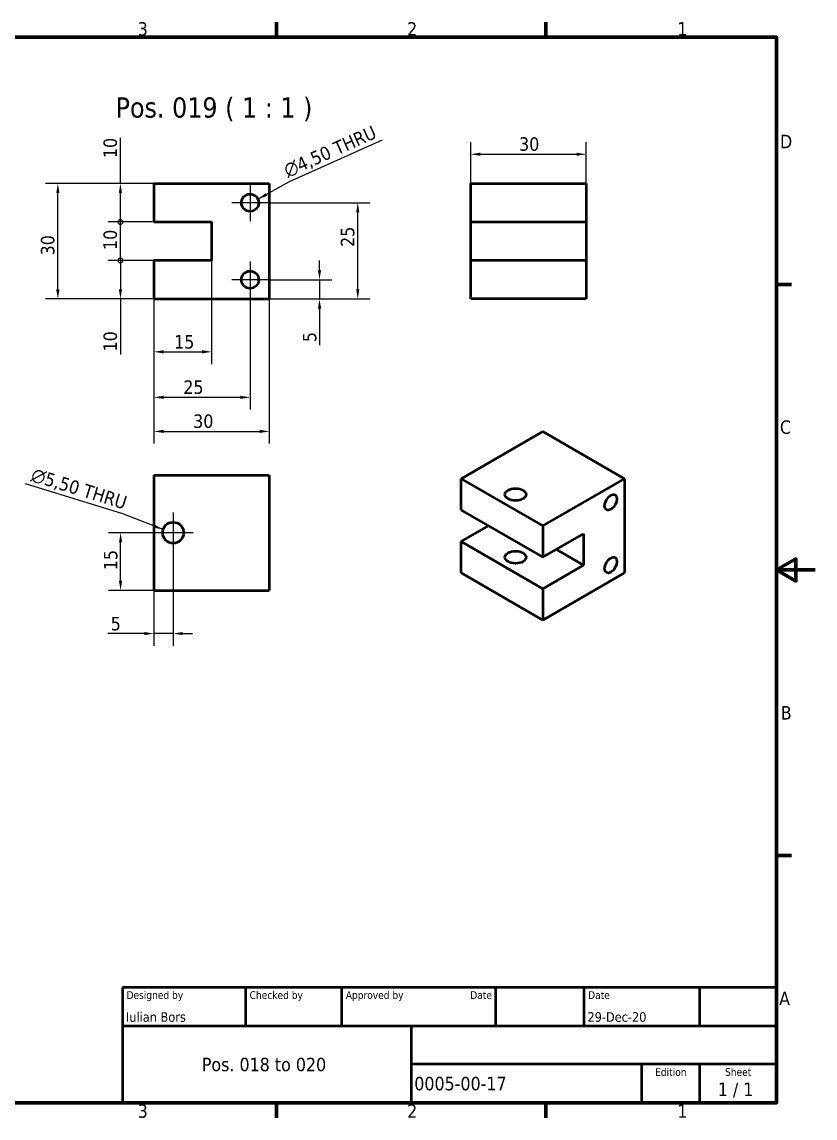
# Model space of a CAD drawing. Header units: millimetres. Extents: x 0 to 420, y 0 to 297.
# Drawn here: x 213.8 to 420, y 6 to 291 of the extents above; entities that cross this region are included whole.
import ezdxf
from ezdxf.enums import TextEntityAlignment as Align

# ---------------------------------------------------------------- set-up
doc = ezdxf.new("R2010")
doc.units = ezdxf.units.MM
for name, color, linetype, lineweight in [('Border (ISO)', 7, 'Continuous', 70), ('Center Mark (ISO)', 7, 'Continuous', 25), ('Dimension (ISO)', 7, 'Continuous', 25), ('Symbol (ISO)', 7, 'Continuous', 25), ('Title (ISO)', 7, 'Continuous', 50), ('Visible (ISO)', 7, 'Continuous', 50)]:
    doc.layers.add(name, color=color, linetype=linetype, lineweight=lineweight)
doc.styles.add('Label Text (ISO)', font='tahoma.ttf')
doc.styles.add('Note Text (ISO)', font='tahoma.ttf')
doc.styles.add('Text Style39', font='tahoma.ttf')
doc.styles.add('Text Style41', font='tahoma.ttf')
doc.dimstyles.new('Default (ISO)', dxfattribs={"dimtxt": 3.5, "dimasz": 2.5, "dimexe": 3.175, "dimexo": 0, "dimgap": 0.762, "dimtad": 1, "dimrnd": 1e-08, "dimzin": 0, "dimtxsty": 'Note Text (ISO)', "dimcen": 0.09, "dimdle": 10, "dimclrd": 256, "dimclre": 256, "dimclrt": 256, "dimazin": 0, "dimtfac": 1.001486, "dimtmove": 0, "dimatfit": 3, "dimfxl": 1, "dimtolj": 1, "dimtzin": 0, "dimlwd": -1, "dimlwe": -1, "dimarcsym": 0})
doc.dimstyles.new('Default (ISO)$7', dxfattribs={"dimtxt": 3.5, "dimasz": 2.5, "dimexe": 3.175, "dimexo": 0, "dimgap": 0.762, "dimtad": 1, "dimrnd": 1e-08, "dimzin": 0, "dimtxsty": 'Note Text (ISO)', "dimcen": 0.09, "dimdle": 10, "dimclrd": 256, "dimclre": 256, "dimclrt": 256, "dimazin": 0, "dimtfac": 1.001486, "dimtmove": 0, "dimatfit": 3, "dimfxl": 1, "dimtolj": 1, "dimtzin": 0, "dimlwd": -1, "dimlwe": -1, "dimarcsym": 0})

# ---------------------------------------------------------------- blocks, each defined once
blk = doc.blocks.new('Borders Default Border')
at = {"layer": 'Border (ISO)'}
for p, q in [((280, 287), (280, 290.9)), ((350, 287), (350, 290.9)), ((410, 222.75), (413.9, 222.75)), ((410, 74.25), (413.9, 74.25)), ((280, 10), (280, 6.1)), ((350, 10), (350, 6.1))]:
    blk.add_line(p, q, dxfattribs=at)
at = {"layer": 'Border (ISO)', "flags": 128}
for points in [[(10, 10), (10, 287), (410, 287), (410, 10), (10, 10)], [(420, 148.5), (410, 148.5), (415, 151.39), (415, 145.61), (410, 148.5)]]:
    blk.add_lwpolyline(points, dxfattribs=at)
at = {"layer": 'Border (ISO)', "char_height": 3.5, "attachment_point": 7, "style": 'Note Text (ISO)'}
for s, insert in [('3', (243.91, 287.33)), ('2', (313.94, 287.4)), ('1', (384.21, 287.4)), ('D', (410.87, 258.13)), ('C', (410.86, 183.81)), ('B', (411.08, 109.63)), ('A', (410.66, 35.38)), ('3', (243.91, 6.03)), ('2', (313.94, 6.1)), ('1', (384.21, 6.1))]:
    blk.add_mtext(s, dxfattribs=dict(at, insert=insert))
blk = doc.blocks.new('Title Blocks ISO')
at = {"layer": 'Title (ISO)'}
for p, q in [((270.07, 130), (100.07, 130)), ((100.07, 130), (100.07, 100)), ((132.07, 120), (132.07, 130)), ((157.07, 120), (157.07, 130)), ((197.07, 120), (197.07, 130)), ((220.07, 120), (220.07, 130)), ((250.07, 120), (250.07, 130)), ((270.07, 100), (270.07, 130)), ((100.07, 120), (270.07, 120)), ((175.07, 120), (175.07, 100)), ((270.07, 110), (175.07, 110)), ((235.07, 100), (235.07, 110)), ((250.07, 100), (250.07, 110)), ((100.07, 100), (270.07, 100))]:
    blk.add_line(p, q, dxfattribs=at)
at = {"layer": 'Title (ISO)', "style": 'Text Style41'}
for s, p in [('Designed by', (101.07, 129)), ('Checked by', (133.07, 129)), ('Approved by', (158.07, 129)), ('Date', (221.07, 129))]:
    blk.add_text(s, height=2, dxfattribs=at).set_placement(p, align=Align.TOP_LEFT)
blk.add_text('Date', height=2, dxfattribs=at).set_placement((196.07, 129), align=Align.TOP_RIGHT)
for s, p in [('Edition', (242.57, 109)), ('Sheet', (260.07, 109))]:
    blk.add_text(s, height=2, dxfattribs=at).set_placement(p, align=Align.TOP_CENTER)
at = {"layer": 'Title (ISO)', "style": 'Note Text (ISO)'}
blk.add_text('1 / 1 ', height=3.5, dxfattribs=at).set_placement((260.07, 103.5), align=Align.MIDDLE_CENTER)
at = {"layer": 'Title (ISO)'}
for tag, p, height, style in [('AUTHOR_001', (100.92, 121.05), 2.5, 'Text Style39'), ('CREATION_DATE_001', (220.89, 121.05), 2.5, 'Text Style39'), ('COMPANY_001', (120.65, 108.21), 3.5, 'Note Text (ISO)'), ('PART_NUMBER_001', (175.88, 103.25), 3.5, 'Note Text (ISO)')]:
    blk.add_attdef(tag, p, '', height=height, dxfattribs=dict(at, style=style))
at = {"layer": 'Title (ISO)', "style": 'Text Style39'}
for tag, p in [('CHECKED_BY', (133.07, 121)), ('ENG_APPROVED_BY', (158.07, 121))]:
    blk.add_attdef(tag, text='', height=2.5, dxfattribs=at).set_placement(p, align=Align.BOTTOM_LEFT)
blk.add_attdef('ENG_APPROVAL_DATE', text='', height=2.5, dxfattribs=at).set_placement((196.07, 121), align=Align.BOTTOM_RIGHT)
at = {"layer": 'Title (ISO)', "style": 'Note Text (ISO)'}
for tag, p in [('TITLE', (222.57, 115)), ('REVISION_NUMBER', (242.57, 103.5))]:
    blk.add_attdef(tag, text='', height=3.5, dxfattribs=at).set_placement(p, align=Align.MIDDLE_CENTER)
blk = doc.blocks.new('*D23')
at = {"layer": 'Defpoints', "color": 0, "transparency": 16777216}
for p in [(223.15, 248.96), (248.12, 248.96), (248.12, 218.96)]:
    blk.add_point(p, dxfattribs=at)
at = {"layer": 'Dimension (ISO)', "transparency": 16777216}
for p, q in [((248.12, 248.96), (219.97, 248.96)), ((223.15, 221.46), (223.15, 246.46)), ((248.12, 218.96), (219.97, 218.96))]:
    blk.add_line(p, q, dxfattribs=at)
for points in [[(222.73, 246.46), (223.57, 246.46), (223.15, 248.96)], [(222.73, 221.46), (223.57, 221.46), (223.15, 218.96)]]:
    blk.add_solid(points, dxfattribs=at)
at = {"layer": 'Dimension (ISO)', "transparency": 16777216, "insert": (218.74, 230.28), "char_height": 3.5, "attachment_point": 1, "rotation": 90, "style": 'Note Text (ISO)'}
blk.add_mtext('\\A1;30', dxfattribs=at)
blk = doc.blocks.new('_DotSmall')
at = {"color": 0, "linetype": 'ByBlock', "const_width": 0.5}
blk.add_lwpolyline([(-0.0625, 0, 1), (0.0625, 0, 1)], format="xyb", close=True, dxfattribs=at)
blk = doc.blocks.new('*D24')
at = {"layer": 'Defpoints', "color": 0, "transparency": 16777216}
for p in [(239.41, 228.96), (248.12, 228.96), (248.12, 218.96)]:
    blk.add_point(p, dxfattribs=at)
at = {"layer": 'Dimension (ISO)', "transparency": 16777216}
for p, q in [((248.12, 228.96), (236.24, 228.96)), ((239.41, 228.96), (239.41, 221.46)), ((248.12, 218.96), (236.24, 218.96)), ((239.41, 218.96), (239.41, 204.53))]:
    blk.add_line(p, q, dxfattribs=at)
blk.add_solid([(239, 221.46), (239.83, 221.46), (239.41, 218.96)], dxfattribs=at)
at = {"layer": 'Dimension (ISO)', "transparency": 16777216, "xscale": 2.5, "yscale": 2.5, "zscale": 2.5, "rotation": 90}
blk.add_blockref('_DotSmall', (239.41, 228.96), dxfattribs=at)
at = {"layer": 'Dimension (ISO)', "transparency": 16777216, "insert": (235.01, 205.3), "char_height": 3.5, "attachment_point": 1, "rotation": 90, "style": 'Note Text (ISO)'}
blk.add_mtext('\\A1;10', dxfattribs=at)
blk = doc.blocks.new('*D25')
at = {"layer": 'Defpoints', "color": 0, "transparency": 16777216}
for p in [(239.41, 238.96), (248.12, 238.96), (248.12, 228.96)]:
    blk.add_point(p, dxfattribs=at)
at = {"layer": 'Dimension (ISO)', "transparency": 16777216}
for p, q in [((248.12, 238.96), (236.24, 238.96)), ((239.41, 228.96), (239.41, 238.96)), ((248.12, 228.96), (236.24, 228.96))]:
    blk.add_line(p, q, dxfattribs=at)
at = {"layer": 'Dimension (ISO)', "transparency": 16777216, "xscale": 2.5, "yscale": 2.5, "zscale": 2.5}
for p, rotation in [((239.41, 238.96), 90), ((239.41, 228.96), 270)]:
    blk.add_blockref('_DotSmall', p, dxfattribs=dict(at, rotation=rotation))
at = {"layer": 'Dimension (ISO)', "transparency": 16777216, "insert": (235.01, 231.69), "char_height": 3.5, "attachment_point": 1, "rotation": 90, "style": 'Note Text (ISO)'}
blk.add_mtext('\\A1;10', dxfattribs=at)
blk = doc.blocks.new('*D26')
at = {"layer": 'Defpoints', "color": 0, "transparency": 16777216}
for p in [(239.41, 248.96), (248.12, 248.96), (248.12, 238.96)]:
    blk.add_point(p, dxfattribs=at)
at = {"layer": 'Dimension (ISO)', "transparency": 16777216}
for p, q in [((239.41, 248.96), (239.41, 260.87)), ((248.12, 248.96), (236.24, 248.96)), ((239.41, 238.96), (239.41, 246.46)), ((248.12, 238.96), (236.24, 238.96))]:
    blk.add_line(p, q, dxfattribs=at)
blk.add_solid([(239, 246.46), (239.83, 246.46), (239.41, 248.96)], dxfattribs=at)
at = {"layer": 'Dimension (ISO)', "transparency": 16777216, "xscale": 2.5, "yscale": 2.5, "zscale": 2.5, "rotation": 270}
blk.add_blockref('_DotSmall', (239.41, 238.96), dxfattribs=at)
at = {"layer": 'Dimension (ISO)', "transparency": 16777216, "insert": (235.01, 255.58), "char_height": 3.5, "attachment_point": 1, "rotation": 90, "style": 'Note Text (ISO)'}
blk.add_mtext('\\A1;10', dxfattribs=at)
blk = doc.blocks.new('*D27')
at = {"layer": 'Defpoints', "color": 0, "transparency": 16777216}
for p in [(277.87, 223.96), (291.17, 223.96), (278.12, 218.96)]:
    blk.add_point(p, dxfattribs=at)
at = {"layer": 'Dimension (ISO)', "transparency": 16777216}
for p, q in [((291.17, 226.46), (291.17, 228.96)), ((277.87, 223.96), (294.35, 223.96)), ((291.17, 223.96), (291.17, 218.96)), ((278.12, 218.96), (294.35, 218.96)), ((291.17, 216.46), (291.17, 206.96))]:
    blk.add_line(p, q, dxfattribs=at)
for points in [[(290.75, 226.46), (291.59, 226.46), (291.17, 223.96)], [(290.75, 216.46), (291.59, 216.46), (291.17, 218.96)]]:
    blk.add_solid(points, dxfattribs=at)
at = {"layer": 'Dimension (ISO)', "transparency": 16777216, "insert": (286.84, 207.73), "char_height": 3.5, "attachment_point": 1, "rotation": 90, "style": 'Note Text (ISO)'}
blk.add_mtext('\\A1;5', dxfattribs=at)
blk = doc.blocks.new('*D28')
at = {"layer": 'Defpoints', "color": 0, "transparency": 16777216}
for p in [(277.87, 243.96), (301.12, 243.96), (278.12, 218.96)]:
    blk.add_point(p, dxfattribs=at)
at = {"layer": 'Dimension (ISO)', "transparency": 16777216}
for p, q in [((277.87, 243.96), (304.29, 243.96)), ((301.12, 221.46), (301.12, 241.46)), ((278.12, 218.96), (304.29, 218.96))]:
    blk.add_line(p, q, dxfattribs=at)
for points in [[(300.7, 241.46), (301.53, 241.46), (301.12, 243.96)], [(300.7, 221.46), (301.53, 221.46), (301.12, 218.96)]]:
    blk.add_solid(points, dxfattribs=at)
at = {"layer": 'Dimension (ISO)', "transparency": 16777216, "insert": (296.71, 232.49), "char_height": 3.5, "attachment_point": 1, "rotation": 90, "style": 'Note Text (ISO)'}
blk.add_mtext('\\A1;25', dxfattribs=at)
blk = doc.blocks.new('*D29')
at = {"layer": 'Defpoints', "color": 0, "transparency": 16777216}
for p in [(360.48, 256.56), (330.48, 248.96), (360.48, 248.96)]:
    blk.add_point(p, dxfattribs=at)
at = {"layer": 'Dimension (ISO)', "transparency": 16777216}
for p, q in [((330.48, 248.96), (330.48, 259.74)), ((360.48, 248.96), (360.48, 259.74)), ((332.98, 256.56), (357.98, 256.56))]:
    blk.add_line(p, q, dxfattribs=at)
for points in [[(332.98, 256.98), (332.98, 256.15), (330.48, 256.56)], [(357.98, 256.98), (357.98, 256.15), (360.48, 256.56)]]:
    blk.add_solid(points, dxfattribs=at)
at = {"layer": 'Dimension (ISO)', "transparency": 16777216, "insert": (343.06, 260.97), "char_height": 3.5, "attachment_point": 1, "style": 'Note Text (ISO)'}
blk.add_mtext('\\A1;30', dxfattribs=at)
blk = doc.blocks.new('*D30')
at = {"layer": 'Defpoints', "color": 0, "transparency": 16777216}
for p in [(239.46, 158.19), (248.12, 158.19), (248.12, 143.19)]:
    blk.add_point(p, dxfattribs=at)
at = {"layer": 'Dimension (ISO)', "transparency": 16777216}
for p, q in [((248.12, 158.19), (236.29, 158.19)), ((239.46, 145.69), (239.46, 155.69)), ((248.12, 143.19), (236.29, 143.19))]:
    blk.add_line(p, q, dxfattribs=at)
for points in [[(239.04, 155.69), (239.88, 155.69), (239.46, 158.19)], [(239.04, 145.69), (239.88, 145.69), (239.46, 143.19)]]:
    blk.add_solid(points, dxfattribs=at)
at = {"layer": 'Dimension (ISO)', "transparency": 16777216, "insert": (235.11, 148.45), "char_height": 3.5, "attachment_point": 1, "rotation": 90, "style": 'Note Text (ISO)'}
blk.add_mtext('\\A1;15', dxfattribs=at)
blk = doc.blocks.new('*D31')
at = {"layer": 'Defpoints', "color": 0, "transparency": 16777216}
for p in [(253.12, 152.94), (248.12, 143.19), (253.12, 131.97)]:
    blk.add_point(p, dxfattribs=at)
at = {"layer": 'Dimension (ISO)', "transparency": 16777216}
for p, q in [((253.12, 152.94), (253.12, 128.79)), ((248.12, 143.19), (248.12, 128.79)), ((245.62, 131.97), (236.12, 131.97)), ((253.12, 131.97), (248.12, 131.97)), ((255.62, 131.97), (258.12, 131.97))]:
    blk.add_line(p, q, dxfattribs=at)
for points in [[(245.62, 132.38), (245.62, 131.55), (248.12, 131.97)], [(255.62, 132.38), (255.62, 131.55), (253.12, 131.97)]]:
    blk.add_solid(points, dxfattribs=at)
at = {"layer": 'Dimension (ISO)', "transparency": 16777216, "insert": (236.89, 136.3), "char_height": 3.5, "attachment_point": 1, "style": 'Note Text (ISO)'}
blk.add_mtext('\\A1;5', dxfattribs=at)
blk = doc.blocks.new('*D32')
at = {"layer": 'Defpoints', "color": 0, "transparency": 16777216}
for p in [(263.12, 228.96), (248.12, 218.96), (263.12, 205.21)]:
    blk.add_point(p, dxfattribs=at)
at = {"layer": 'Dimension (ISO)', "transparency": 16777216}
for p, q in [((263.12, 228.96), (263.12, 202.03)), ((248.12, 218.96), (248.12, 202.03)), ((250.62, 205.21), (260.62, 205.21))]:
    blk.add_line(p, q, dxfattribs=at)
for points in [[(250.62, 205.62), (250.62, 204.79), (248.12, 205.21)], [(260.62, 205.62), (260.62, 204.79), (263.12, 205.21)]]:
    blk.add_solid(points, dxfattribs=at)
at = {"layer": 'Dimension (ISO)', "transparency": 16777216, "insert": (253.38, 209.55), "char_height": 3.5, "attachment_point": 1, "style": 'Note Text (ISO)'}
blk.add_mtext('\\A1;15', dxfattribs=at)
blk = doc.blocks.new('*D33')
at = {"layer": 'Defpoints', "color": 0, "transparency": 16777216}
for p in [(248.12, 218.96), (273.12, 219.21), (273.12, 193.38)]:
    blk.add_point(p, dxfattribs=at)
at = {"layer": 'Dimension (ISO)', "transparency": 16777216}
for p, q in [((248.12, 218.96), (248.12, 190.2)), ((273.12, 219.21), (273.12, 190.2)), ((250.62, 193.38), (270.62, 193.38))]:
    blk.add_line(p, q, dxfattribs=at)
for points in [[(250.62, 193.79), (250.62, 192.96), (248.12, 193.38)], [(270.62, 193.79), (270.62, 192.96), (273.12, 193.38)]]:
    blk.add_solid(points, dxfattribs=at)
at = {"layer": 'Dimension (ISO)', "transparency": 16777216, "insert": (255.77, 197.78), "char_height": 3.5, "attachment_point": 1, "style": 'Note Text (ISO)'}
blk.add_mtext('\\A1;25', dxfattribs=at)
blk = doc.blocks.new('*D34')
at = {"layer": 'Defpoints', "color": 0, "transparency": 16777216}
for p in [(248.12, 218.96), (278.12, 218.96), (278.12, 184.52)]:
    blk.add_point(p, dxfattribs=at)
at = {"layer": 'Dimension (ISO)', "transparency": 16777216}
for p, q in [((248.12, 218.96), (248.12, 181.35)), ((278.12, 218.96), (278.12, 181.35)), ((250.62, 184.52), (275.62, 184.52))]:
    blk.add_line(p, q, dxfattribs=at)
for points in [[(250.62, 184.94), (250.62, 184.11), (248.12, 184.52)], [(275.62, 184.94), (275.62, 184.11), (278.12, 184.52)]]:
    blk.add_solid(points, dxfattribs=at)
at = {"layer": 'Dimension (ISO)', "transparency": 16777216, "insert": (258.34, 188.93), "char_height": 3.5, "attachment_point": 1, "style": 'Note Text (ISO)'}
blk.add_mtext('\\A1;30', dxfattribs=at)

msp = doc.modelspace()

# ---------------------------------------------------------------- linework, layer by layer
at = {"layer": 'Center Mark (ISO)', "linetype": 'Continuous'}
for p, q in [((273.117, 248.707), (273.117, 239.207)), ((277.867, 243.957), (268.367, 243.957)), ((273.117, 228.707), (273.117, 219.207)), ((277.867, 223.957), (268.367, 223.957)), ((253.117, 163.437), (253.117, 152.937)), ((258.367, 158.187), (247.867, 158.187))]:
    msp.add_line(p, q, dxfattribs=at)
at = {"layer": 'Visible (ISO)'}
for p, q in [((248.117, 248.957), (248.117, 238.957)), ((248.117, 248.957), (278.117, 248.957)), ((278.117, 248.957), (278.117, 218.957)), ((330.475, 248.957), (360.475, 248.957)), ((330.475, 238.957), (330.475, 248.957)), ((360.475, 248.957), (360.475, 238.957)), ((248.117, 238.957), (263.117, 238.957)), ((263.117, 238.957), (263.117, 228.957)), ((330.475, 238.957), (360.475, 238.957)), ((330.475, 228.957), (330.475, 238.957)), ((360.475, 238.957), (360.475, 228.957)), ((263.117, 228.957), (248.117, 228.957)), ((248.117, 228.957), (248.117, 218.957)), ((360.475, 228.957), (330.475, 228.957)), ((330.475, 218.957), (330.475, 228.957)), ((360.475, 228.957), (360.475, 218.957)), ((248.117, 218.957), (278.117, 218.957)), ((360.475, 218.957), (330.475, 218.957)), ((327.993, 172.215), (349.206, 184.463)), ((349.206, 184.463), (370.419, 172.215)), ((248.117, 173.187), (248.117, 143.187)), ((248.117, 173.187), (278.117, 173.187)), ((278.117, 173.187), (278.117, 143.187)), ((327.993, 172.215), (349.206, 159.968)), ((327.993, 164.05), (327.993, 172.215)), ((349.206, 159.968), (370.419, 172.215)), ((370.419, 172.215), (370.419, 147.72)), ((327.993, 164.05), (349.206, 151.803)), ((327.993, 155.885), (335.064, 159.968)), ((349.206, 159.968), (349.206, 151.803)), ((349.206, 151.803), (359.812, 157.927)), ((359.812, 157.927), (359.812, 149.762)), ((349.206, 143.638), (327.993, 155.885)), ((327.993, 147.72), (327.993, 155.885)), ((359.812, 149.762), (352.741, 153.844)), ((359.812, 149.762), (349.206, 143.638)), ((349.206, 135.473), (327.993, 147.72)), ((349.206, 135.473), (370.419, 147.72)), ((248.117, 143.187), (278.117, 143.187)), ((349.206, 143.638), (349.206, 135.473))]:
    msp.add_line(p, q, dxfattribs=at)
for centre, radius in [((273.117, 243.957), 2.25), ((273.117, 223.957), 2.25), ((253.117, 158.187), 2.75)]:
    msp.add_circle(centre, radius, dxfattribs=at)
for centre, major_axis in [((342.135, 168.133), (-2.75, 0)), ((366.884, 166.092), (-1.125, -1.949)), ((342.135, 151.803), (-2.75, 0)), ((366.884, 149.762), (-1.125, -1.949))]:
    msp.add_ellipse(centre, major_axis=major_axis, ratio=0.5773503, dxfattribs=at)

# ---------------------------------------------------------------- block references
msp.add_blockref('Borders Default Border', (0, 0))
msp.add_blockref('Title Blocks ISO', (139.929, -90)).add_auto_attribs({'PART_NUMBER_001': '0005-00-17', 'COMPANY_001': 'Pos. 018 to 020', 'AUTHOR_001': 'Iulian Bors', 'CREATION_DATE_001': '29-Dec-20'})

# ---------------------------------------------------------------- texts
at = {"layer": 'Symbol (ISO)', "insert": (238.161, 265.146), "char_height": 5.25, "attachment_point": 7, "style": 'Label Text (ISO)'}
msp.add_mtext('Pos. 019 ( 1 : 1 )', dxfattribs=at)
at = {"layer": 'Symbol (ISO)', "char_height": 3.5, "width": 27.23695, "line_spacing_factor": 0.6125, "style": 'Note Text (ISO)'}
for s, insert, attachment_point, rotation in [('\\fAIGDT|b0|i0;\\H3.5000;n\\fTahoma|b0|i0;\\H3.5000;4,50 THRU', (283.112, 250.012), 7, 24.0224), ('\\fAIGDT|b0|i0;\\H3.5000;n\\fTahoma|b0|i0;\\H3.5000;5,50 THRU', (240.249, 163.68), 9, 342.87849)]:
    msp.add_mtext(s, dxfattribs=dict(at, insert=insert, attachment_point=attachment_point, rotation=rotation))

# ---------------------------------------------------------------- dimensions: what is measured, and where the dimension line sits
at = {"layer": 'Dimension (ISO)'}
for base, p1, p2, angle, override, picture, middle in [((239.412, 248.957), (248.117, 238.957), (248.117, 248.957), 90, {"dimgap": 0.762, "dimdec": 0, "dimblk1": 'DotSmall', "dimsah": 1, "dimdle": 0, "dimtol": 0, "dimlim": 0, "dimtp": 0, "dimtm": 0, "dimtdec": 2, "dimtofl": 0, "dimatfit": 2}, '*D26', (239.412, 257.841)), ((360.475, 256.563), (330.475, 248.957), (360.475, 248.957), 180, {"dimgap": 0.762, "dimdec": 0, "dimtol": 0, "dimlim": 0, "dimtp": 0, "dimtm": 0, "dimtdec": 2, "dimtofl": 0, "dimatfit": 1}, '*D29', (345.475, 256.563)), ((223.15, 248.957), (248.117, 218.957), (248.117, 248.957), 270, {"dimgap": 0.762, "dimdec": 0, "dimtol": 0, "dimlim": 0, "dimtp": 0, "dimtm": 0, "dimtdec": 2, "dimtofl": 0, "dimatfit": 1}, '*D23', (223.15, 232.694)), ((301.117, 243.957), (278.117, 218.957), (277.867, 243.957), 90, {"dimgap": 0.762, "dimdec": 0, "dimtol": 0, "dimlim": 0, "dimtp": 0, "dimtm": 0, "dimtdec": 2, "dimtofl": 0, "dimatfit": 1}, '*D28', (301.117, 234.86)), ((239.412, 238.957), (248.117, 228.957), (248.117, 238.957), 90, {"dimgap": 0.762, "dimdec": 0, "dimblk1": 'DotSmall', "dimblk2": 'DotSmall', "dimsah": 1, "dimdle": 0, "dimtol": 0, "dimlim": 0, "dimtp": 0, "dimtm": 0, "dimtdec": 2, "dimtofl": 0, "dimatfit": 1}, '*D25', (239.412, 233.957)), ((239.412, 228.957), (248.117, 218.957), (248.117, 228.957), 90, {"dimgap": 0.762, "dimdec": 0, "dimblk2": 'DotSmall', "dimsah": 1, "dimdle": 0, "dimtol": 0, "dimlim": 0, "dimtp": 0, "dimtm": 0, "dimtdec": 2, "dimtofl": 0, "dimatfit": 2}, '*D24', (239.412, 207.561)), ((263.117, 205.205), (248.117, 218.957), (263.117, 228.957), 180, {"dimgap": 0.762, "dimdec": 0, "dimtol": 0, "dimlim": 0, "dimtp": 0, "dimtm": 0, "dimtdec": 2, "dimtofl": 0, "dimatfit": 1}, '*D32', (255.617, 205.205)), ((291.172, 223.957), (278.117, 218.957), (277.867, 223.957), 90, {"dimgap": 0.762, "dimdec": 0, "dimtol": 0, "dimlim": 0, "dimtp": 0, "dimtm": 0, "dimtdec": 2, "dimtofl": 1, "dimatfit": 1}, '*D27', (291.172, 208.768)), ((273.117, 193.377), (248.117, 218.957), (273.117, 219.207), 180, {"dimgap": 0.762, "dimdec": 0, "dimtol": 0, "dimlim": 0, "dimtp": 0, "dimtm": 0, "dimtdec": 2, "dimtofl": 0, "dimatfit": 1}, '*D33', (258.147, 193.377)), ((278.117, 184.524), (248.117, 218.957), (278.117, 218.957), 180, {"dimgap": 0.762, "dimdec": 0, "dimtol": 0, "dimlim": 0, "dimtp": 0, "dimtm": 0, "dimtdec": 2, "dimtofl": 0, "dimatfit": 1}, '*D34', (260.753, 184.524)), ((239.461, 158.187), (248.117, 143.187), (248.117, 158.187), 270, {"dimgap": 0.762, "dimdec": 0, "dimtol": 0, "dimlim": 0, "dimtp": 0, "dimtm": 0, "dimtdec": 2, "dimtofl": 0, "dimatfit": 1}, '*D30', (239.461, 150.687)), ((253.117, 131.965), (248.117, 143.187), (253.117, 152.937), 180, {"dimgap": 0.762, "dimdec": 0, "dimtol": 0, "dimlim": 0, "dimtp": 0, "dimtm": 0, "dimtdec": 2, "dimtofl": 1, "dimatfit": 1}, '*D31', (237.928, 131.965))]:
    dim = msp.add_linear_dim(base=base, p1=p1, p2=p2, angle=angle, dimstyle='Default (ISO)', override=override, dxfattribs=at)
    dim.commit()
    dim.dimension.update_dxf_attribs({"geometry": picture, "text_midpoint": middle, "dimtype": 160})

# ---------------------------------------------------------------- leaders
at = {"layer": 'Symbol (ISO)', "annotation_type": 0, "has_hookline": 1, "text_width": 26.52}
for points, hookline_direction, horizontal_direction in [([(275.172, 244.873), (283.35, 249.48)], 0, (0.913386, 0.407094, 0)), ([(250.489, 158.997), (240.077, 163.123)], 1, (0.955683, -0.294399, 0))]:
    msp.add_leader(points, dimstyle='Default (ISO)$7', override={"dimgap": 0, "dimtad": 1}, dxfattribs=dict(at, hookline_direction=hookline_direction, horizontal_direction=horizontal_direction))

doc.saveas('drawing.dxf')
